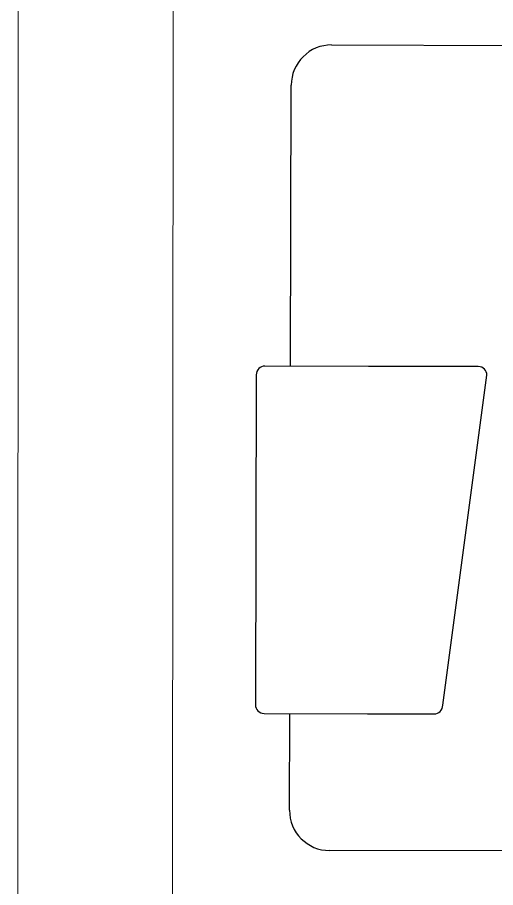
# Model space of a CAD drawing. Header units: inches. Extents: x 164.3 to 247.9, y 15.6 to 56.7.
# Drawn here: x 218.467 to 218.84, y 29.134 to 29.812 of the extents above; entities that cross this region are included whole.
import ezdxf

# ---------------------------------------------------------------- set-up
doc = ezdxf.new("R2010")
doc.units = ezdxf.units.IN
doc.header["$MEASUREMENT"] = 0
doc.layers.get('0').update_dxf_attribs({"lineweight": 0})
doc.layers.add('WALL 1 100', color=250, linetype='Continuous', lineweight=9)

msp = doc.modelspace()

# ---------------------------------------------------------------- linework, layer by layer
at = {"color": 7, "linetype": 'ByBlock', "lineweight": -2}
for p, q in [((218.71216, 29.79052), (219.1658, 29.78942)), ((218.68016, 29.54021), (218.68069, 29.7592)), ((218.74091, 29.54006), (218.66017, 29.54026)), ((218.82658, 29.53986), (218.74091, 29.54006)), ((218.65339, 29.53351), (218.65276, 29.27635)), ((218.79887, 29.27599), (218.83333, 29.53307)), ((218.65952, 29.26956), (218.74026, 29.26937)), ((218.67932, 29.1942), (218.67951, 29.26951)), ((218.74026, 29.26937), (218.79209, 29.26924)), ((219.90341, 29.15985), (218.71064, 29.16274))]:
    msp.add_line(p, q, dxfattribs=at)
for centre, radius, start, end in [((218.71208, 29.75913), 0.03139, 89.86125, 179.86125), ((218.66016, 29.53349), 0.00677, 89.86125, 179.86125), ((218.82657, 29.53309), 0.00677, 359.86125, 89.86125), ((218.65953, 29.27633), 0.00677, 179.86125, 269.86125), ((218.79211, 29.276), 0.00676, 269.79773, 359.92476), ((218.71071, 29.19413), 0.03139, 179.86125, 269.86125)]:
    msp.add_arc(centre, radius, start, end, dxfattribs=at)
at = {"layer": 'WALL 1 100', "color": 0}
for p, q in [((218.4677, 29.93346), (218.46716, 28.30635)), ((218.58862, 29.93346), (218.58745, 28.30608))]:
    msp.add_line(p, q, dxfattribs=at)

doc.saveas('drawing.dxf')
